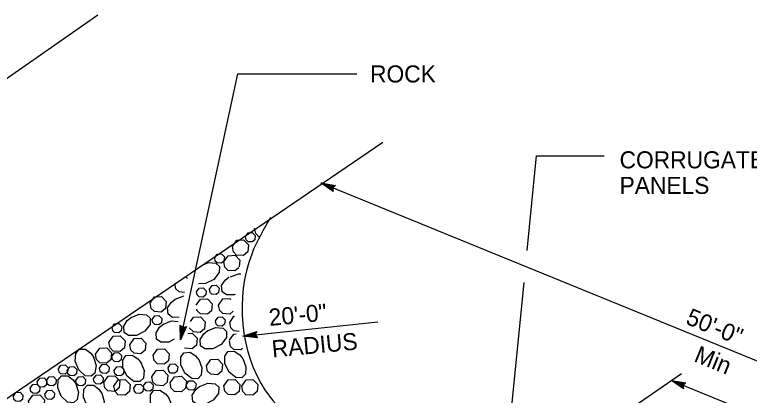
# Model space of a CAD drawing. Extents: x -894 to 866, y -476 to 714.
# Drawn here: x -18.8 to 283.1, y 244.4 to 400.6 of the extents above; entities that cross this region are included whole.
import ezdxf

# ---------------------------------------------------------------- set-up
doc = ezdxf.new("R2010")
doc.units = 0
for name, color, linetype in [('56 Stage 3 Anno', 7, 'Continuous'), ('57 Undefined', 7, 'Continuous'), ('60 Nongeo Data', 7, 'Continuous')]:
    doc.layers.add(name, color=color, linetype=linetype)

msp = doc.modelspace()

# ---------------------------------------------------------------- linework, layer by layer
at = {"layer": '56 Stage 3 Anno'}
for p, q in [((49.26, 267.18), (72.92, 376.33)), ((72.92, 376.33), (121.74, 376.33)), ((191.83, 303.89), (195.64, 342.76)), ((195.64, 342.76), (223.45, 342.76)), ((107.06, 331.57), (436.85, 197.18)), ((112.03, 328.12), (107.06, 331.57)), ((107.06, 331.57), (107.06, 331.57)), ((107.06, 331.57), (113.02, 330.55)), ((111.96, 328.52), (108.32, 331.05)), ((108.33, 331.05), (112.67, 330.31)), ((111.88, 328.93), (109.58, 330.54)), ((109.58, 330.54), (112.38, 330.06)), ((111.85, 329.32), (110.83, 330.02)), ((110.83, 330.02), (112.04, 329.82)), ((113.02, 330.55), (111.8, 329.63)), ((111.8, 329.63), (112.03, 328.12)), ((113.02, 330.55), (113.02, 330.55)), ((112.03, 328.12), (112.03, 328.12)), ((178.29, 166.08), (190.53, 290.66)), ((49.26, 267.18), (49.23, 273.23)), ((49.23, 273.23), (49.23, 273.23)), ((49.23, 273.23), (50.34, 272.19)), ((51.8, 272.68), (49.26, 267.18)), ((49.54, 268.52), (49.53, 272.93)), ((51.41, 272.54), (49.55, 268.51)), ((49.84, 269.84), (49.82, 272.69)), ((51.02, 272.39), (49.84, 269.84)), ((50.13, 271.17), (50.12, 272.39)), ((50.65, 272.29), (50.13, 271.17)), ((50.34, 272.19), (51.8, 272.68)), ((51.8, 272.68), (51.8, 272.68)), ((74.93, 268.68), (130.4, 274.54)), ((74.93, 268.68), (80.67, 270.6)), ((80.69, 268.32), (76.28, 268.82)), ((76.29, 268.83), (80.47, 270.23)), ((77.63, 268.97), (80.34, 269.87)), ((80.43, 268.64), (77.63, 268.97)), ((78.99, 269.11), (80.14, 269.49)), ((80.22, 268.97), (78.99, 269.11)), ((80.67, 270.6), (80.02, 269.22)), ((80.02, 269.22), (80.94, 267.99)), ((80.67, 270.6), (80.67, 270.6)), ((49.26, 267.18), (49.26, 267.18)), ((80.94, 267.99), (74.93, 268.68)), ((74.93, 268.68), (74.93, 268.68)), ((80.94, 267.99), (80.94, 267.99)), ((188.8, 207.66), (255.18, 253.28)), ((251.12, 250.5), (416, 183.31)), ((256.09, 247.05), (251.12, 250.5)), ((251.12, 250.5), (251.12, 250.5)), ((251.12, 250.5), (257.09, 249.48)), ((256.03, 247.45), (252.38, 249.98)), ((252.39, 249.98), (256.74, 249.24)), ((255.95, 247.87), (253.64, 249.47)), ((253.64, 249.47), (256.45, 248.99)), ((255.92, 248.25), (254.9, 248.95)), ((254.9, 248.95), (256.1, 248.75)), ((257.09, 249.48), (255.86, 248.57)), ((255.86, 248.57), (256.09, 247.05)), ((257.09, 249.48), (257.09, 249.48)), ((256.09, 247.05), (256.09, 247.05))]:
    msp.add_line(p, q, dxfattribs=at)
at = {"layer": '60 Nongeo Data'}
for p, q in [((-271.08, 200.98), (15.31, 400.65)), ((-265.82, 76.94), (132.43, 348.38))]:
    msp.add_line(p, q, dxfattribs=at)
for points in [[(76.05, 309.56), (77.12, 311.08), (78.83, 311.18), (80.01, 309.95), (79.84, 308.23), (78.79, 307.35), (77.1, 307.47), (76.31, 308.24), (76.05, 309.56)], [(81.7, 309.47), (81.55, 309.48), (80.23, 310.77), (79.8, 312.97)], [(70.64, 305.48), (72.42, 308.02), (75.27, 308.18), (77.25, 306.12), (76.96, 303.25), (75.2, 301.79), (72.39, 301.99), (71.07, 303.27), (70.64, 305.48)], [(63.38, 300.84), (64.45, 302.37), (66.15, 302.46), (67.34, 301.23), (67.17, 299.51), (66.11, 298.63), (64.43, 298.75), (63.63, 299.52), (63.38, 300.84)], [(58.46, 298.02), (60.78, 298.94), (63.85, 298.67), (65.31, 297.29), (65.26, 294.8), (63.05, 291.98), (59.63, 290.27), (56.77, 290.22)], [(67.13, 299.18), (68.91, 301.71), (71.76, 301.87), (73.74, 299.82), (73.47, 297.16)], [(73.24, 296.77), (71.69, 295.49), (68.88, 295.69), (67.56, 296.97), (67.13, 299.17)], [(51.44, 293.17), (52.2, 292.38)], [(71.76, 285.8), (71.43, 285.64), (68.21, 285.58), (66.4, 286.87), (66.22, 289.43), (67.69, 291.73), (69.38, 293.07)], [(69.81, 292.99), (73.15, 294.31), (74.11, 294.22)], [(50.96, 286.67), (48.71, 286.83), (47.39, 288.11), (46.96, 290.32)], [(55.9, 286.91), (56.97, 288.43), (58.68, 288.53), (59.87, 287.3), (59.7, 285.58), (58.64, 284.7), (56.96, 284.82), (56.16, 285.59), (55.91, 286.91)], [(61.21, 287.97), (62.28, 289.5), (63.99, 289.59), (65.17, 288.36), (65, 286.64), (63.95, 285.76), (62.26, 285.88), (61.47, 286.65), (61.21, 287.97)], [(36.86, 282.28), (38.65, 284.82), (41.49, 284.98), (43.47, 282.93), (43.19, 280.05), (41.43, 278.59), (38.62, 278.79), (37.29, 280.07), (36.86, 282.28)], [(48.75, 276.44), (46.02, 276.39), (44.21, 277.68), (44.04, 280.25), (45.51, 282.54), (47.19, 283.88)], [(47.06, 283.8), (50.65, 285.22)], [(55.78, 281.34), (57.57, 283.87), (60.42, 284.04), (62.4, 281.98), (62.11, 279.11), (60.35, 277.65), (57.54, 277.85), (56.22, 279.13), (56.1, 279.72)], [(64.99, 281.44), (66.77, 283.98), (69.62, 284.14), (69.96, 283.79)], [(70.9, 278.88), (69.55, 277.75), (66.74, 277.95), (65.42, 279.24), (64.99, 281.44)], [(29.01, 276.32), (32.34, 277.65), (35.41, 277.38), (36.86, 276), (36.82, 273.51), (34.61, 270.68), (31.19, 268.98), (27.97, 268.92), (26.16, 270.21), (25.99, 272.77), (27.46, 275.07), (29.14, 276.41)], [(37.68, 275.54), (38.75, 277.06), (40.45, 277.16), (41.64, 275.93), (41.47, 274.2), (40.41, 273.32), (38.73, 273.45), (37.93, 274.22), (37.68, 275.54)], [(42.3, 273.58), (45.63, 274.91), (48.36, 274.67)], [(53.4, 274.68), (54.64, 276.45), (57.49, 276.61), (59.47, 274.56), (59.18, 271.68), (57.43, 270.22), (54.61, 270.42), (52.85, 272.13)], [(63.68, 274.95), (64.75, 276.47), (66.46, 276.57), (67.65, 275.34), (67.47, 273.62), (66.42, 272.74), (64.73, 272.86), (63.94, 273.63), (63.68, 274.95)], [(69.53, 274.3), (71.31, 276.83), (71.54, 276.85)], [(21.19, 272.22), (22.26, 273.74), (23.97, 273.84), (25.16, 272.61), (24.99, 270.88), (23.93, 270), (22.24, 270.13), (21.45, 270.9), (21.19, 272.22)], [(46.78, 267.39), (44.48, 266.24), (41.26, 266.18), (39.45, 267.47), (39.28, 270.03), (40.75, 272.33), (42.43, 273.67)], [(60.42, 270.89), (63.75, 272.21), (66.82, 271.95), (68.28, 270.56), (68.23, 268.07), (66.02, 265.25), (62.6, 263.54), (59.38, 263.48), (57.57, 264.77), (57.4, 267.34), (58.87, 269.63), (60.55, 270.97)], [(73.47, 270.65), (71.28, 270.81), (69.95, 272.09), (69.53, 274.3)], [(19.92, 266.07), (21.7, 268.61), (24.55, 268.77), (26.53, 266.72), (26.24, 263.84), (24.48, 262.38), (21.67, 262.58), (20.35, 263.87), (19.92, 266.07)], [(52.34, 269.8), (54.14, 269.9), (56.12, 267.85), (55.83, 264.97), (54.07, 263.51), (51.03, 263.73)], [(69.49, 266.99), (71.27, 269.52), (72.18, 269.58)], [(28.47, 265.15), (30.25, 267.68), (33.1, 267.85), (35.08, 265.8), (34.79, 262.92), (33.03, 261.46), (30.22, 261.66), (28.9, 262.94), (28.47, 265.15)], [(74.85, 263.67), (74.06, 263.01), (71.25, 263.21), (69.92, 264.5), (69.49, 266.7)], [(13.57, 260), (14.63, 256.57), (14.13, 253.54), (12.64, 252.19), (10.16, 252.43), (7.52, 254.85), (6.08, 258.39), (6.27, 261.6), (7.7, 263.31), (10.27, 263.28), (12.44, 261.64), (13.65, 259.86)], [(14.37, 261.24), (16.15, 263.78), (19, 263.94), (20.98, 261.89), (20.69, 259.02), (18.93, 257.55), (16.12, 257.76), (14.8, 259.04), (14.37, 261.24)], [(38.07, 260.83), (39.85, 263.37), (42.7, 263.53), (44.68, 261.48), (44.39, 258.61), (42.63, 257.14), (39.82, 257.35), (38.5, 258.63), (38.07, 260.83)], [(21.08, 260.36), (22.15, 261.88), (23.86, 261.98), (25.05, 260.74), (24.88, 259.02), (23.82, 258.14), (22.13, 258.26), (21.34, 259.03), (21.08, 260.35)], [(33, 257.86), (34.32, 254.52), (34.06, 251.46), (32.67, 250), (30.19, 250.05), (27.36, 252.26), (25.65, 255.67), (25.6, 258.89), (26.88, 260.71), (29.45, 260.88), (31.74, 259.41), (33.09, 257.72)], [(56.79, 259.04), (58.11, 255.71), (57.85, 252.64), (56.46, 251.19), (53.98, 251.23), (51.15, 253.44), (49.44, 256.86), (49.39, 260.08), (50.67, 261.89), (53.24, 262.06), (55.53, 260.59), (56.88, 258.91)], [(74.91, 259.47), (76.24, 256.14), (75.97, 253.07), (74.59, 251.62), (72.1, 251.66), (69.27, 253.88), (67.57, 257.29), (67.51, 260.51), (68.8, 262.32), (71.36, 262.5), (73.65, 261.02), (75, 259.34)], [(-0.88, 255.29), (0.19, 256.81), (1.9, 256.91), (3.09, 255.67), (2.92, 253.95), (1.86, 253.07), (0.18, 253.19), (-0.62, 253.96), (-0.87, 255.29)], [(16.02, 255.53), (17.09, 257.05), (18.79, 257.15), (19.98, 255.92), (19.81, 254.19), (18.76, 253.31), (17.07, 253.44), (16.27, 254.2), (16.02, 255.53)], [(44.2, 255.64), (45.27, 257.16), (46.98, 257.26), (48.16, 256.03), (47.99, 254.3), (46.94, 253.42), (45.25, 253.54), (44.46, 254.31), (44.2, 255.64)], [(59.99, 256.52), (61.78, 259.06), (64.62, 259.22), (66.6, 257.17), (66.32, 254.29), (64.56, 252.83), (61.75, 253.03), (60.42, 254.31), (59.99, 256.52)], [(2.74, 254.56), (3.81, 256.08), (5.52, 256.18), (6.71, 254.95), (6.54, 253.23), (5.48, 252.35), (3.8, 252.47), (3, 253.24), (2.75, 254.56)], [(22.05, 254.56), (23.12, 256.08), (24.83, 256.18), (26.02, 254.95), (25.84, 253.23), (24.79, 252.35), (23.1, 252.47), (22.31, 253.24), (22.05, 254.56)], [(37.57, 252.03), (39.35, 254.56), (42.2, 254.73), (44.18, 252.67), (43.89, 249.8), (42.13, 248.33), (39.32, 248.54), (38, 249.82), (37.57, 252.03)], [(-9.56, 249.98), (-8.49, 251.5), (-6.78, 251.6), (-5.6, 250.36), (-5.77, 248.64), (-6.82, 247.76), (-8.51, 247.88), (-9.3, 248.65), (-9.56, 249.97)], [(-5.7, 250.46), (-4.63, 251.98), (-2.92, 252.08), (-1.73, 250.85), (-1.91, 249.12), (-2.96, 248.24), (-4.65, 248.37), (-5.44, 249.14), (-5.7, 250.46)], [(6.33, 249.14), (7.4, 245.71), (6.89, 242.67), (5.4, 241.33), (2.93, 241.57), (0.28, 243.99), (-1.16, 247.53), (-0.97, 250.74), (0.46, 252.45), (3.03, 252.42), (5.2, 250.78), (6.41, 248.99)], [(6.36, 250.46), (7.43, 251.98), (9.14, 252.08), (10.33, 250.85), (10.16, 249.12), (9.1, 248.24), (7.41, 248.37), (6.62, 249.14), (6.36, 250.46)], [(13.6, 251.18), (14.67, 252.7), (16.38, 252.8), (17.57, 251.57), (17.4, 249.85), (16.34, 248.97), (14.65, 249.09), (13.86, 249.86), (13.6, 251.18)], [(17.74, 249.66), (19.53, 252.19), (22.37, 252.36), (24.35, 250.3), (24.07, 247.43), (22.31, 245.97), (19.5, 246.17), (18.17, 247.45), (17.75, 249.66)], [(21.98, 248.14), (23.76, 250.68), (26.61, 250.84), (28.59, 248.79), (28.3, 245.91), (26.54, 244.45), (23.73, 244.65), (22.41, 245.94), (21.98, 248.14)], [(45.11, 249.51), (46.89, 252.04), (49.74, 252.21), (51.72, 250.15), (51.43, 247.28), (49.67, 245.82), (46.86, 246.02), (45.54, 247.3), (45.11, 249.51)], [(67.13, 248.25), (68.91, 250.79), (71.76, 250.95), (73.74, 248.9), (73.45, 246.02), (71.69, 244.56), (68.88, 244.76), (67.56, 246.05), (67.13, 248.25)], [(74.47, 248.14), (76.25, 250.68), (79.1, 250.84), (81.08, 248.79), (80.79, 245.91), (79.03, 244.45), (76.22, 244.65), (74.9, 245.94), (74.47, 248.14)], [(-12.46, 247.32), (-11.39, 248.84), (-9.68, 248.94), (-8.49, 247.71), (-8.66, 245.98), (-9.72, 245.11), (-11.41, 245.23), (-12.2, 246), (-12.46, 247.32)], [(16.95, 245.27), (18.01, 241.85), (17.51, 238.81), (16.02, 237.47), (13.54, 237.7), (10.9, 240.13), (9.46, 243.66), (9.65, 246.88), (11.07, 248.59), (13.65, 248.56), (15.82, 246.91), (17.03, 245.13)], [(30.09, 247.36), (31.16, 248.88), (32.87, 248.98), (34.06, 247.75), (33.89, 246.02), (32.83, 245.14), (31.15, 245.27), (30.35, 246.04), (30.09, 247.36)], [(34.11, 248.29), (35.18, 249.81), (36.89, 249.91), (38.08, 248.67), (37.91, 246.95), (36.85, 246.07), (35.17, 246.19), (34.37, 246.96), (34.11, 248.28)], [(51.73, 248.77), (52.8, 250.29), (54.51, 250.39), (55.7, 249.16), (55.52, 247.43), (54.47, 246.55), (52.78, 246.68), (51.99, 247.45), (51.73, 248.77)], [(57.18, 248.02), (60.52, 249.34), (63.58, 249.08), (65.04, 247.69), (64.99, 245.2), (62.78, 242.38), (59.37, 240.67), (56.15, 240.61), (54.33, 241.9), (54.16, 244.47), (55.63, 246.76), (57.32, 248.1)], [(-19.39, 244.03), (-18.32, 245.55), (-16.62, 245.65), (-15.43, 244.42), (-15.6, 242.69), (-16.66, 241.81), (-18.34, 241.94), (-19.14, 242.71), (-19.39, 244.03)], [(-13.14, 241.93), (-11.36, 244.47), (-8.51, 244.63), (-6.53, 242.58), (-6.82, 239.7), (-8.58, 238.24), (-11.39, 238.44), (-12.71, 239.73), (-13.14, 241.93)], [(-6.43, 244.91), (-5.36, 246.43), (-3.65, 246.53), (-2.46, 245.29), (-2.63, 243.57), (-3.69, 242.69), (-5.37, 242.81), (-6.17, 243.58), (-6.42, 244.91)], [(44.38, 243.51), (45.71, 240.17), (45.44, 237.11), (44.06, 235.65), (41.57, 235.7), (38.74, 237.91), (37.04, 241.32), (36.98, 244.55), (38.27, 246.36), (40.83, 246.53), (43.13, 245.06), (44.47, 243.37)]]:
    msp.add_lwpolyline(points, dxfattribs=at)
msp.add_spline([(86.31, 317.43), (78.59, 302.35), (84.17, 246.43), (92.87, 235.87)], degree=3, dxfattribs=at)

# ---------------------------------------------------------------- texts
at = {"layer": '57 Undefined'}
for s, p in [('ROCK', (127.24, 372.83)), ('CORRUGATED STEEL', (229.79, 337.58)), ('PANELS', (229.79, 327.08))]:
    msp.add_text(s, height=7, dxfattribs=at).set_placement(p)
for s, rotation, p in [('20\'-0"', 5.3581, (85.95, 272.86)), ('50\'-0"', 337.8294, (256.56, 273.88)), ('RADIUS', 5.3581, (87.17, 259.92)), ('Min', 337.8294, (259.96, 258.46))]:
    msp.add_text(s, height=7, rotation=rotation, dxfattribs=at).set_placement(p)

doc.saveas('drawing.dxf')
